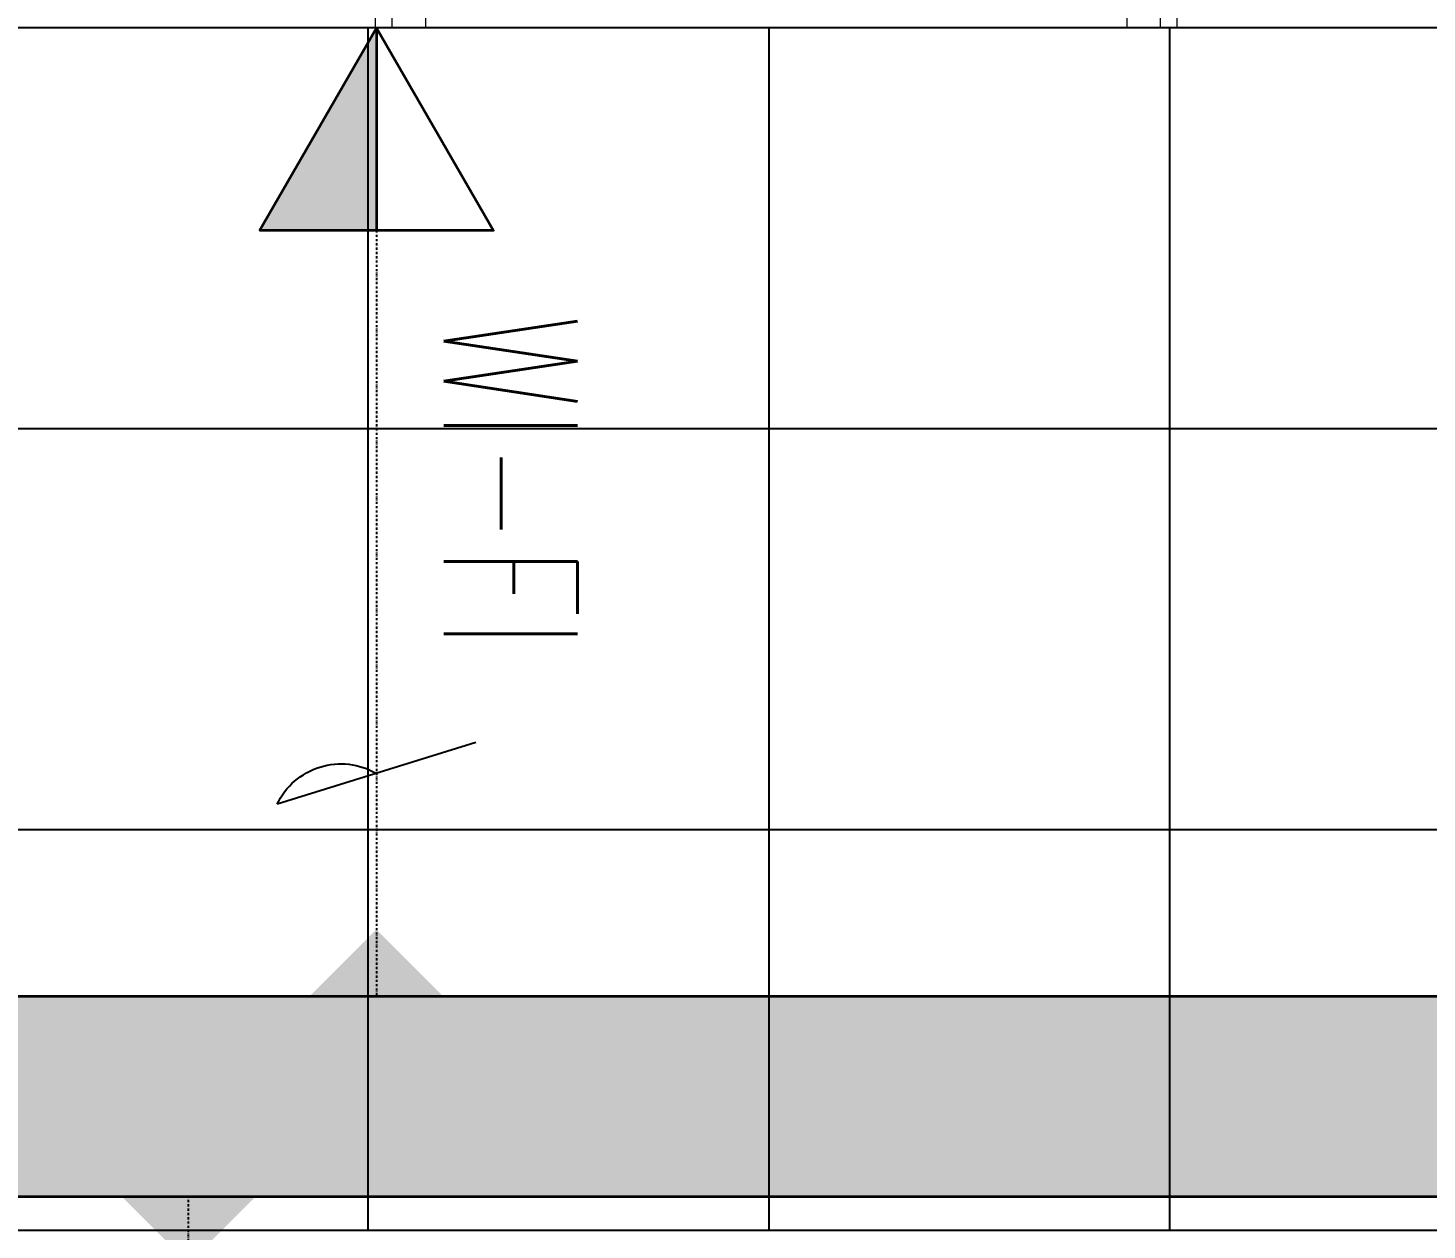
# Model space of a CAD drawing. Extents: x -560814 to 57327, y -29287 to 19916.
# Drawn here: x 10187 to 12281, y -2710 to -910 of the extents above; entities that cross this region are included whole.
import ezdxf

# ---------------------------------------------------------------- set-up
doc = ezdxf.new("R2010")
doc.units = 0
doc.header["$LTSCALE"] = 0.25
doc.linetypes.add('DASHDOT', pattern=[25.4, 12.7, -6.35, 0, -6.35])
for name, color, linetype in [('0 @ 50', 7, 'Continuous'), ('01-First Floor$0$FALSE CEILING', 251, 'Continuous'), ('T-WIRE', 140, 'Continuous')]:
    doc.layers.add(name, color=color, linetype=linetype)
for name, color, linetype, lineweight in [('01-First Floor$0$Aluminum', 251, 'Continuous', 5), ('01-First Floor$0$Walls', 251, 'Continuous', 5), ('E-LITE-CLNG-CNDT', 6, 'DASHDOT', 35), ('T-CABL-TRAY', 60, 'Continuous', 35), ('T-DATA-CLNG-COND', 51, 'DASHDOT', 25), ('T-DATA-CLNG-COND @ 100', 51, 'DASHDOT', 25), ('T-DATA-DEVC-TYPE', 2, 'Continuous', 25), ('T-DATA-DIM', 251, 'DASHDOT', 25), ('T-DATA-WALL @ 100', 33, 'Continuous', 35)]:
    doc.layers.add(name, color=color, linetype=linetype, lineweight=lineweight)
doc.styles.add('DC_SIMPLEX', font='SIMPLEX.shx', dxfattribs={"width": 0.7})
doc.dimstyles.new('DevCad-MM', dxfattribs={"dimscale": 0.01, "dimtxt": 2, "dimasz": 2, "dimexe": 1, "dimexo": 1, "dimgap": 0.6, "dimtad": 1, "dimdec": 0, "dimrnd": 10, "dimzin": 1, "dimdsep": 46, "dimtxsty": 'DC_SIMPLEX', "dimblk1": 'OBLIQUE', "dimblk2": 'OBLIQUE', "dimsah": 1, "dimcen": 3, "dimclrd": 256, "dimclre": 256, "dimclrt": 45, "dimadec": 0, "dimazin": 0, "dimtfac": 1, "dimtdec": 0, "dimtix": 1, "dimtmove": 2, "dimatfit": 2, "dimldrblk": 'OBLIQUE', "dimfxl": 1, "dimtolj": 1, "dimtzin": 0, "dimarcsym": 0})

# ---------------------------------------------------------------- blocks, each defined once
blk = doc.blocks.new('*U320')
at = {"lineweight": 0}
h = blk.add_hatch(dxfattribs=at)
h.set_pattern_fill('HEX', color=253, scale=8, angle=180, style=0)
h.set_pattern_definition([(180, (-15953.185, -2e-10), (6e-13, -43.99409), [25.4, -50.8]), (300, (-15953.185, -2e-10), (38.1, 21.99705), [25.4, -50.8]), (240, (-15978.585, -2e-10), (38.1, -21.99705), [25.4, -50.8])])
h.paths.add_polyline_path([(-9508, 300), (-9508, 0), (0, 0), (0, 300)])
at = {"color": 0}
for p, q in [((0, 300), (-9508, 300)), ((0, 0), (-9508, 0))]:
    blk.add_line(p, q, dxfattribs=at)
blk = doc.blocks.new('*U93')
blk.add_hatch(color=254).paths.add_polyline_path([(-3.031, 1.75), (-3.031, 0), (0, 0)])
blk.add_line((0, 0), (-3.031, 0))
blk.add_lwpolyline([(-3.031, 1.75), (0, 0), (-3.031, -1.75)], close=True)
at = {"layer": 'T-DATA-DEVC-TYPE', "style": 'DC_SIMPLEX', "width": 0.7, "flags": 8}
blk.add_attdef('DC_TYPE', (2.682, 5.634), '', height=2, rotation=360, dxfattribs=at)
blk = doc.blocks.new('01-First Floor$0$A$C37be4daf')
at = {"layer": '01-First Floor$0$Aluminum'}
for p, q in [((1416, 598.2), (216, 598.2)), ((241, 498.2), (241, 598.2)), ((291, 548.2), (291, 598.2)), ((1341, 548.2), (1341, 598.2)), ((1391, 498.2), (1391, 598.2)), ((291, 573.2), (1341, 573.2)), ((1391, 548.2), (241, 548.2)), ((1416, 498.2), (216, 498.2))]:
    blk.add_line(p, q, dxfattribs=at)
at = {"layer": '01-First Floor$0$Walls'}
for p, q in [((216, 498.2), (216, 598.2)), ((1416, 498.2), (1416, 598.2))]:
    blk.add_line(p, q, dxfattribs=at)
blk = doc.blocks.new('01-First Floor')
at = {"layer": '01-First Floor$0$FALSE CEILING', "linetype": 'Continuous'}
for p, q in [((10696.4, -2710), (10696.4, -910)), ((11296.4, -2710), (11296.4, -910)), ((11896.4, -2710), (11896.4, -910)), ((8296.4, -1510), (48976, -1510)), ((8296.4, -2110), (48976, -2110))]:
    blk.add_line(p, q, dxfattribs=at)
at = {"layer": '01-First Floor$0$FALSE CEILING'}
blk.add_lwpolyline([(48976, -910), (8296.4, -910), (8296.4, -2710), (48976, -2710), (48976, -910)], dxfattribs=at)
at = {"layer": '01-First Floor$0$Walls'}
for p, q in [((13206, -910), (9466.4, -910)), ((5386, -2710), (14376, -2710))]:
    blk.add_line(p, q, dxfattribs=at)
at = {"rotation": 180}
blk.add_blockref('01-First Floor$0$A$C37be4daf', (12122.9, -311.8, 0.1), dxfattribs=at)
blk = doc.blocks.new('*U98')
blk.add_hatch(color=256).paths.add_polyline_path([(0, 1), (-1, 0), (0, -1)])
blk = doc.blocks.new('*U97')
blk.add_hatch(color=256).paths.add_polyline_path([(0, -1), (1, 0), (0, 1)])
blk = doc.blocks.new('W-TEL')
blk.add_line((-66, -212.7), (66, 212.7))
blk.add_arc((130.7, 76), 151.2, 115.3301, 210.179)
blk = doc.blocks.new('*U117')
at = {"layer": 'T-WIRE', "xscale": -0.006999999999825377, "yscale": 0.006999999999970897, "zscale": 0.006999999999999999}
blk.add_blockref('W-TEL', (0, 0), dxfattribs=at)
blk = doc.blocks.new('_OBLIQUE')
at = {"color": 0, "linetype": 'ByBlock'}
blk.add_line((-0.5, -0.5), (0.5, 0.5), dxfattribs=at)
blk = doc.blocks.new('*D409')
at = {"layer": 'Defpoints', "color": 0, "linetype": 'Continuous', "transparency": 16777216}
for p in [(10706.9, -205), (10706.9, -910, 0.1), (13206, -910)]:
    blk.add_point(p, dxfattribs=at)
at = {"layer": 'T-DATA-DIM', "linetype": 'Continuous', "lineweight": -2, "transparency": 16777216}
for p, q in [((10706.9, -810), (10706.9, -105)), ((13206, -810), (13206, -105)), ((13206, -205), (10706.9, -205))]:
    blk.add_line(p, q, dxfattribs=at)
at = {"layer": 'T-DATA-DIM', "linetype": 'Continuous', "lineweight": -2, "transparency": 16777216, "xscale": 200, "yscale": 200, "zscale": 200, "rotation": 180}
blk.add_blockref('_OBLIQUE', (10706.9, -205), dxfattribs=at)
at = {"layer": 'T-DATA-DIM', "linetype": 'Continuous', "lineweight": -2, "transparency": 16777216, "xscale": 200, "yscale": 200, "zscale": 200}
blk.add_blockref('_OBLIQUE', (13206, -205), dxfattribs=at)
at = {"layer": 'T-DATA-DIM', "color": 45, "linetype": 'Continuous', "transparency": 16777216, "insert": (11956.5, -45), "char_height": 200, "attachment_point": 5, "style": 'DC_SIMPLEX'}
blk.add_mtext('\\A1;2500', dxfattribs=at)

msp = doc.modelspace()

# ---------------------------------------------------------------- linework, layer by layer
at = {"layer": 'T-DATA-CLNG-COND'}
for points in [[(10708.7, -1213.1), (10708.7, -2360)], [(10427.5, -3622.8), (10427.5, -2660)]]:
    msp.add_lwpolyline(points, dxfattribs=at)

# ---------------------------------------------------------------- block references
at = {"layer": '0 @ 50', "xscale": 100, "yscale": 100, "zscale": 100, "rotation": 89.99999999999999}
msp.add_blockref('*U117', (10708.7, -2026.3), dxfattribs=at)
at = {"layer": 'E-LITE-CLNG-CNDT'}
msp.add_blockref('01-First Floor', (0, 0), dxfattribs=at)
at = {"layer": 'T-CABL-TRAY', "linetype": 'Continuous', "rotation": 180}
msp.add_blockref('*U320', (4868, -2360), dxfattribs=at)
at = {"layer": 'T-DATA-CLNG-COND @ 100', "xscale": -100, "yscale": 100, "zscale": 100, "rotation": 90.00000000001782}
for name, p in [('*U98', (10708.7, -2360)), ('*U97', (10427.5, -2660))]:
    msp.add_blockref(name, p, dxfattribs=at)
at = {"layer": 'T-DATA-WALL @ 100'}
ref = msp.add_blockref('*U93', (10708.7, -910), dxfattribs=dict(at, xscale=100, yscale=100, zscale=100, rotation=90.00000000000001))
ref.add_attrib('DC_TYPE', 'WI-FI', (10809.8, -1337.1, 0), dxfattribs={"layer": 'T-DATA-DEVC-TYPE', "height": 200, "rotation": 270, "style": 'DC_SIMPLEX', "width": 0.7, "flags": 8})

# ---------------------------------------------------------------- dimensions: what is measured, and where the dimension line sits
at = {"layer": 'T-DATA-DIM', "linetype": 'Continuous'}
dim = msp.add_linear_dim(base=(10706.9, -205), p1=(13206, -910), p2=(10706.9, -910, 0.1), dimstyle='DevCad-MM', dxfattribs=at)
dim.commit()
dim.dimension.update_dxf_attribs({"geometry": '*D409', "text_midpoint": (11956.5, -45)})

doc.saveas('drawing.dxf')
